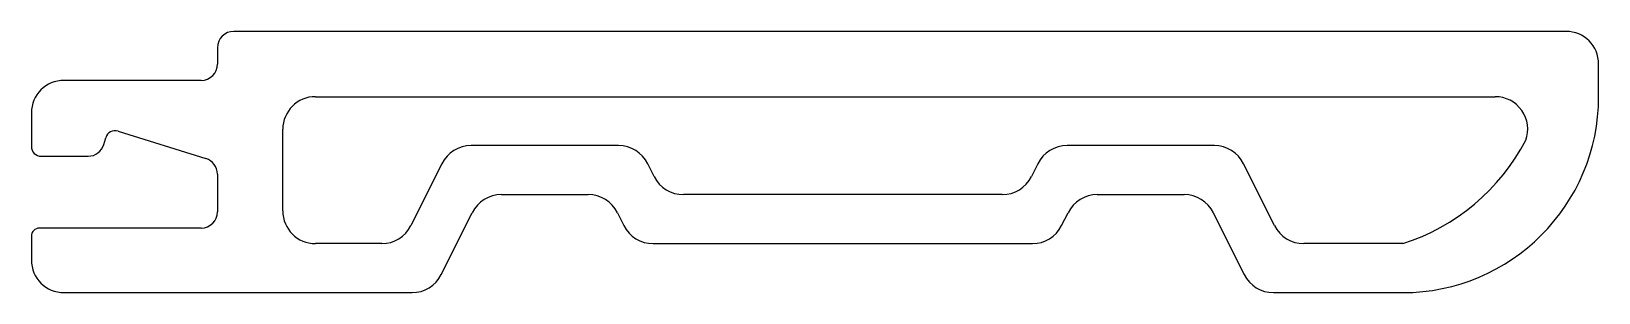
# Model space of a CAD drawing. Extents: x 158.8 to 206.8, y 371.8 to 379.8.
import ezdxf

# ---------------------------------------------------------------- set-up
doc = ezdxf.new("R2010")
doc.units = 0
doc.layers.get('0').update_dxf_attribs({"linetype": 'CONTINUOUS'})

msp = doc.modelspace()

# ---------------------------------------------------------------- linework, layer by layer
for p, q in [((205.757, 379.781), (164.957, 379.781)), ((164.457, 379.281), (164.457, 378.781)), ((206.757, 377.781), (206.757, 378.781)), ((163.957, 378.281), (159.757, 378.281)), ((167.457, 377.781), (203.585, 377.781)), ((158.757, 377.281), (158.757, 376.258)), ((160.976, 376.32), (161.034, 376.523)), ((161.411, 376.726), (164.105, 375.89)), ((166.457, 374.281), (166.457, 376.781)), ((159.057, 375.958), (160.495, 375.958)), ((176.739, 376.281), (172.225, 376.281)), ((194.989, 376.281), (190.475, 376.281)), ((164.457, 375.412), (164.457, 374.258)), ((171.33, 375.728), (170.383, 373.833)), ((177.83, 375.333), (177.633, 375.728)), ((189.58, 375.728), (189.383, 375.333)), ((196.83, 373.833), (195.883, 375.728)), ((173.152, 374.781), (175.812, 374.781)), ((188.489, 374.781), (178.725, 374.781)), ((191.402, 374.781), (194.062, 374.781)), ((171.31, 372.333), (172.257, 374.228)), ((176.706, 374.228), (176.903, 373.833)), ((190.31, 373.833), (190.507, 374.228)), ((194.956, 374.228), (195.903, 372.333)), ((158.757, 373.508), (158.757, 372.781)), ((163.957, 373.758), (159.007, 373.758)), ((169.489, 373.281), (167.457, 373.281)), ((177.798, 373.281), (189.416, 373.281)), ((200.757, 373.281), (197.725, 373.281)), ((159.757, 371.781), (170.416, 371.781)), ((196.798, 371.781), (200.757, 371.781))]:
    msp.add_line(p, q)
for centre, radius, start, end in [((164.957, 379.281), 0.5, 90, 180), ((205.757, 378.781), 1, 0, 90), ((163.957, 378.781), 0.5, 270, 360), ((159.757, 377.281), 1, 90, 180), ((167.457, 376.781), 1, 90, 180), ((200.757, 377.781), 6, 270, 0), ((203.585, 376.781), 1, 340.5269, 90.0077), ((160.495, 376.458), 0.5, 269.9906, 344.0002), ((161.322, 376.44), 0.3, 72.7338, 164.0135), ((198.774, 379.471), 6.5, 287.7594, 332.2787), ((159.057, 376.258), 0.3, 179.9907, 270.0093), ((163.957, 375.412), 0.5, 359.9994, 72.7593), ((172.225, 375.281), 1, 90.0065, 153.4316), ((176.739, 375.281), 1, 26.5684, 90.0075), ((190.475, 375.281), 1, 90.0065, 153.4316), ((194.989, 375.281), 1, 26.5684, 90.0075), ((178.725, 375.781), 1, 206.5684, 269.9935), ((188.489, 375.781), 1, 269.9925, 333.4316), ((173.152, 373.781), 1, 90.0065, 153.4316), ((175.812, 373.781), 1, 26.5684, 90.0075), ((191.402, 373.781), 1, 90.0065, 153.4316), ((194.062, 373.781), 1, 26.5684, 90.0075), ((163.957, 374.258), 0.5, 270, 360), ((167.457, 374.281), 1, 180, 270), ((159.007, 373.508), 0.25, 90, 180), ((169.489, 374.281), 1, 269.9925, 333.4316), ((177.798, 374.281), 1, 206.5684, 269.9935), ((189.416, 374.281), 1, 269.9925, 333.4316), ((197.725, 374.281), 1, 206.5684, 269.9935), ((159.757, 372.781), 1, 180, 270), ((170.416, 372.781), 1, 269.9925, 333.4316), ((196.798, 372.781), 1, 206.5684, 269.9935)]:
    msp.add_arc(centre, radius, start, end)

doc.saveas('drawing.dxf')
